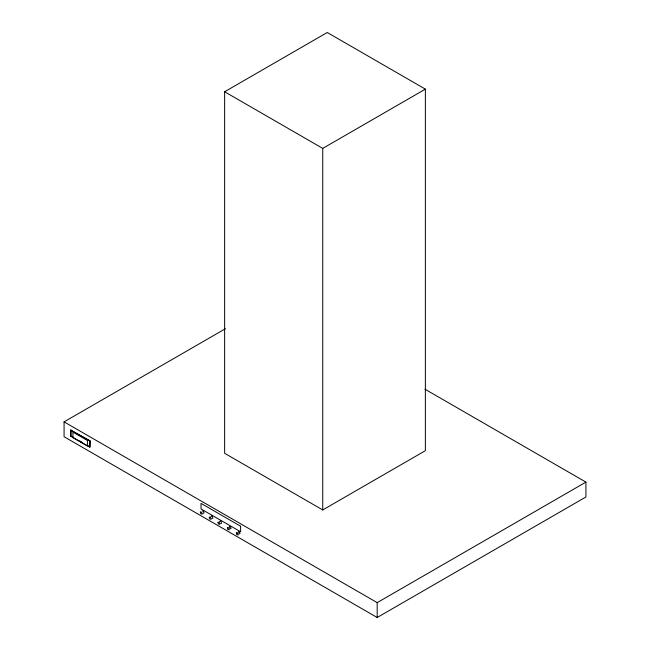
<?xml version="1.0" encoding="UTF-8"?>
<svg xmlns="http://www.w3.org/2000/svg" width="650" height="650" viewBox="0 0 650 650"><rect width="100%" height="100%" fill="white"/><g stroke="black" fill="none" stroke-linecap="round" stroke-linejoin="round"><path stroke-width="0.97" d="M210.86 516.653L211.38 515.978L212.428 516.579L212.81 518.342L211.908 518.383M219.586 521.69L220.106 521.016L221.154 521.617L221.536 523.38L220.634 523.421M224.632 91.756L327.259 32.5L425.368 89.139L425.368 450.686L322.741 509.941L224.632 453.302L224.632 91.756L322.741 148.395L425.368 89.139M424.97 389.196L585.926 482.121L585.926 496.99L377.187 617.5L64.074 436.727L64.074 421.866L225.453 328.697M70.688 430.129L90.228 441.009L89.879 447.208L70.688 436.126L70.688 430.129L90.228 441.009M70.688 436.126L73.653 437.434M64.074 421.866L377.187 602.639L585.926 482.121M202.101 511.03L203.003 510.989L203.913 512.078L203.913 513.207L203.003 513.248M230.051 528.864L231.099 528.336L230.579 527.061L229.531 526.451L229.149 527.776M238.956 533.999L239.996 533.479L239.476 532.196L238.428 531.594L238.046 532.911M79.763 440.96L81.502 441.968M87.612 445.494L89.359 446.501M377.187 602.639L377.187 617.5M322.741 148.395L322.741 509.941M89.879 441.212L89.879 447.208M71.037 429.926L71.037 435.923M200.362 512.038L200.744 513.801L202.174 514.215L201.793 512.444L200.362 512.038M209.259 517.173L209.641 518.936L211.071 519.35L210.689 517.587L209.259 517.173M217.986 522.21L218.368 523.973L219.797 524.387L219.416 522.624L217.986 522.21M227.411 527.654L227.793 529.417L229.222 529.823L228.841 528.06L227.411 527.654M236.307 532.789L236.689 534.552L238.119 534.966L237.738 533.203L236.307 532.789M240.606 526.224L201.037 503.376L201.037 508.926L240.606 531.765L240.606 526.224M87.409 440.473L72.914 432.104L72.914 437.637L87.409 446.006L87.409 440.473"/></g></svg>
